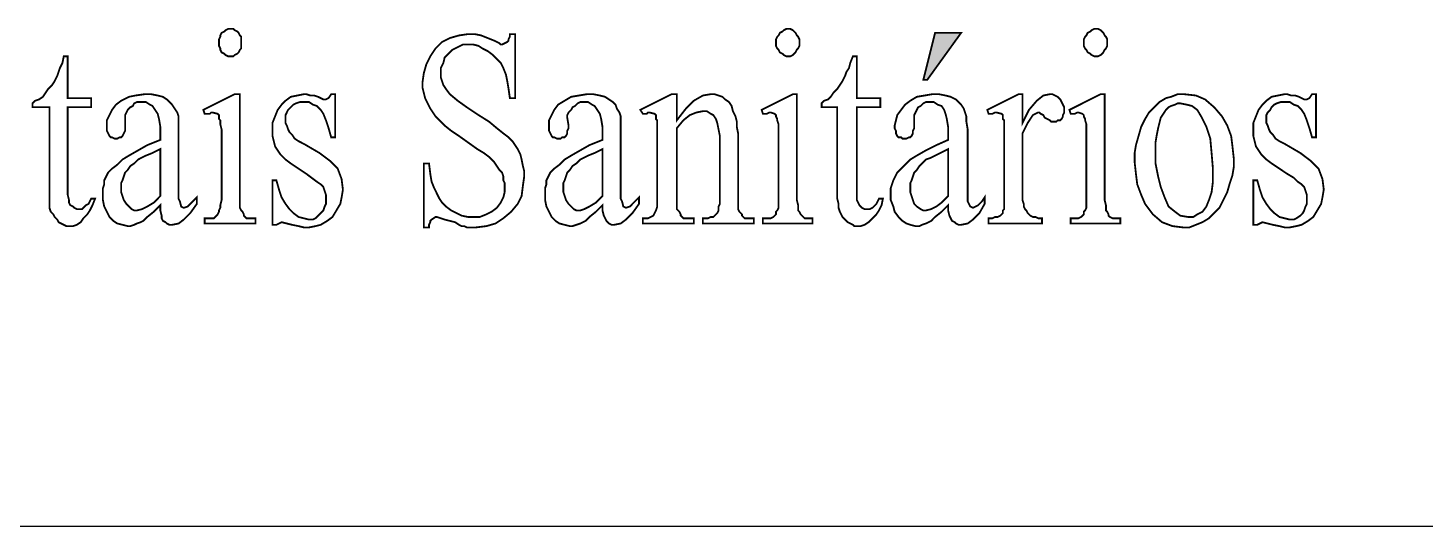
# Model space of a CAD drawing. Extents: x 15445 to 21745, y -5725 to 3185.
# Drawn here: x 17896.9 to 18382.6, y -4637.2 to -4464.3 of the extents above; entities that cross this region are included whole.
import ezdxf

# ---------------------------------------------------------------- set-up
doc = ezdxf.new("R2010")
doc.units = 0
doc.header["$LTSCALE"] = 200
doc.header["$MEASUREMENT"] = 0
doc.layers.add('FINA', color=7, linetype='CONTINUOUS')

msp = doc.modelspace()

# ---------------------------------------------------------------- linework, layer by layer
at = {"layer": 'FINA'}
msp.add_line((15978.776, -4637.171), (21594.776, -4637.171), dxfattribs=at)
at = {"layer": 'FINA', "const_width": 0.63}
for points in [[(17967.364, -4464.568), (17966.458, -4464.568), (17965.551, -4465.021), (17965.098, -4465.475), (17964.19, -4465.928), (17963.737, -4466.835), (17963.737, -4467.288), (17963.283, -4468.195), (17963.283, -4469.556), (17963.283, -4470.463), (17963.737, -4471.37), (17963.737, -4471.823), (17964.19, -4472.73), (17965.098, -4473.184), (17965.551, -4473.637), (17966.458, -4474.091), (17967.364, -4474.091), (17968.271, -4474.091), (17968.725, -4473.637), (17969.632, -4473.184), (17970.085, -4472.73), (17970.539, -4471.823), (17970.992, -4471.37), (17970.992, -4470.463), (17970.992, -4469.556), (17970.992, -4468.195), (17970.992, -4467.288), (17970.539, -4466.835), (17970.085, -4465.928), (17969.632, -4465.475), (17968.725, -4465.021), (17968.271, -4464.568), (17967.364, -4464.568)], [(18066.224, -4466.381), (18064.41, -4466.381), (18064.41, -4467.288), (18063.957, -4468.195), (18063.957, -4468.649), (18063.503, -4469.102), (18061.69, -4470.009), (18061.236, -4470.009), (18060.783, -4469.556), (18059.876, -4469.102), (18058.969, -4468.649), (18056.702, -4467.742), (18054.434, -4466.835), (18052.166, -4466.381), (18049.899, -4466.381), (18046.725, -4466.835), (18043.55, -4467.742), (18040.829, -4469.102), (18038.562, -4471.37), (18036.748, -4474.091), (18035.388, -4476.812), (18034.481, -4479.986), (18034.027, -4483.16), (18034.027, -4484.975), (18034.481, -4486.789), (18034.934, -4488.603), (18035.841, -4490.417), (18036.748, -4492.23), (18037.655, -4493.59), (18038.562, -4494.951), (18039.922, -4496.312), (18041.736, -4498.126), (18044.004, -4499.94), (18046.725, -4501.754), (18049.899, -4504.021), (18053.073, -4506.288), (18055.341, -4507.649), (18057.155, -4509.01), (18058.062, -4509.917), (18058.969, -4510.823), (18059.876, -4512.183), (18060.783, -4513.544), (18061.69, -4514.451), (18062.143, -4515.812), (18062.143, -4517.172), (18062.597, -4518.078), (18062.597, -4519.439), (18062.597, -4521.253), (18062.143, -4523.068), (18061.236, -4524.881), (18059.876, -4526.695), (18058.062, -4528.056), (18056.248, -4528.963), (18053.98, -4529.869), (18051.712, -4529.869), (18049.899, -4529.869), (18047.632, -4529.416), (18045.818, -4528.509), (18044.004, -4527.602), (18042.19, -4526.242), (18040.829, -4524.881), (18039.922, -4523.521), (18039.015, -4521.707), (18038.108, -4519.893), (18037.202, -4517.625), (18036.748, -4514.905), (18036.295, -4511.277), (18034.481, -4511.277), (18034.481, -4533.498), (18036.295, -4533.498), (18036.295, -4532.591), (18036.748, -4531.683), (18036.748, -4531.23), (18037.202, -4530.776), (18038.562, -4529.869), (18039.015, -4529.869), (18040.376, -4530.323), (18041.736, -4530.776), (18043.55, -4531.23), (18045.364, -4531.683), (18046.725, -4532.591), (18047.632, -4533.044), (18048.539, -4533.044), (18049.446, -4533.498), (18050.806, -4533.498), (18051.712, -4533.498), (18052.62, -4533.498), (18056.248, -4533.044), (18059.422, -4532.137), (18062.143, -4530.323), (18064.863, -4528.056), (18067.131, -4525.334), (18068.492, -4522.614), (18068.946, -4518.985), (18069.399, -4515.812), (18069.399, -4513.998), (18068.946, -4512.183), (18068.492, -4509.917), (18068.038, -4508.102), (18067.131, -4506.288), (18066.224, -4504.927), (18065.317, -4503.567), (18063.957, -4502.207), (18062.143, -4500.847), (18059.876, -4499.032), (18057.155, -4496.765), (18053.527, -4494.497), (18049.446, -4491.776), (18046.271, -4489.51), (18043.55, -4487.242), (18042.19, -4485.428), (18041.283, -4484.067), (18040.829, -4482.707), (18040.376, -4481.346), (18040.376, -4479.986), (18040.376, -4478.172), (18041.283, -4476.359), (18041.736, -4474.545), (18043.097, -4473.184), (18044.457, -4471.823), (18046.271, -4470.916), (18048.085, -4470.009), (18049.899, -4470.009), (18051.712, -4470.009), (18053.527, -4470.463), (18054.887, -4471.37), (18056.702, -4472.277), (18058.515, -4473.637), (18059.876, -4474.998), (18061.236, -4476.359), (18062.143, -4478.172), (18063.05, -4480.439), (18063.503, -4482.707), (18063.957, -4485.428), (18064.41, -4488.603), (18066.224, -4488.603), (18066.224, -4466.381)], [(18161.003, -4464.568), (18160.549, -4464.568), (18159.642, -4465.021), (18159.189, -4465.475), (18158.282, -4465.928), (18157.828, -4466.835), (18157.375, -4467.288), (18156.921, -4468.195), (18156.921, -4469.556), (18156.921, -4470.463), (18157.375, -4471.37), (18157.828, -4471.823), (18158.282, -4472.73), (18159.189, -4473.184), (18159.642, -4473.637), (18160.549, -4474.091), (18161.003, -4474.091), (18161.91, -4474.091), (18162.817, -4473.637), (18163.271, -4473.184), (18163.724, -4472.73), (18164.178, -4471.823), (18164.631, -4471.37), (18165.085, -4470.463), (18165.085, -4469.556), (18165.085, -4468.195), (18164.631, -4467.288), (18164.178, -4466.835), (18163.724, -4465.928), (18163.271, -4465.475), (18162.817, -4465.021), (18161.91, -4464.568), (18161.003, -4464.568)], [(18221.317, -4465.928), (18212.247, -4465.928), (18208.166, -4482.253), (18209.526, -4482.253), (18221.317, -4465.928)], [(18268.026, -4464.568), (18267.573, -4464.568), (18266.666, -4465.021), (18266.212, -4465.475), (18265.305, -4465.928), (18264.852, -4466.835), (18264.398, -4467.288), (18263.944, -4468.195), (18263.944, -4469.556), (18263.944, -4470.463), (18264.398, -4471.37), (18264.852, -4471.823), (18265.305, -4472.73), (18266.212, -4473.184), (18266.666, -4473.637), (18267.573, -4474.091), (18268.026, -4474.091), (18268.933, -4474.091), (18269.84, -4473.637), (18270.293, -4473.184), (18270.746, -4472.73), (18271.2, -4471.823), (18271.653, -4471.37), (18272.107, -4470.463), (18272.107, -4469.556), (18272.107, -4468.195), (18271.653, -4467.288), (18271.2, -4466.835), (18270.746, -4465.928), (18270.293, -4465.475), (18269.84, -4465.021), (18268.933, -4464.568), (18268.026, -4464.568)], [(17910.679, -4474.091), (17909.318, -4474.091), (17908.865, -4476.359), (17907.958, -4478.172), (17907.505, -4479.532), (17907.052, -4480.893), (17906.144, -4482.707), (17905.237, -4484.067), (17903.876, -4485.428), (17902.969, -4486.789), (17902.062, -4488.149), (17900.702, -4489.056), (17899.342, -4489.51), (17898.435, -4490.417), (17898.435, -4491.776), (17904.33, -4491.776), (17904.33, -4521.253), (17904.33, -4523.521), (17904.33, -4525.334), (17904.33, -4526.695), (17904.784, -4528.056), (17905.691, -4528.963), (17906.144, -4529.869), (17907.052, -4530.776), (17907.505, -4531.683), (17908.412, -4532.137), (17909.318, -4532.591), (17910.225, -4533.044), (17911.132, -4533.044), (17912.493, -4533.044), (17913.853, -4532.591), (17915.213, -4531.683), (17916.12, -4530.323), (17917.481, -4528.963), (17918.388, -4527.602), (17919.295, -4525.788), (17920.203, -4523.521), (17918.842, -4523.521), (17918.388, -4524.427), (17917.935, -4525.334), (17917.027, -4525.788), (17916.574, -4526.242), (17916.12, -4526.695), (17915.667, -4527.149), (17914.76, -4527.149), (17914.307, -4527.149), (17913.853, -4527.149), (17912.946, -4526.695), (17912.493, -4526.242), (17911.586, -4525.788), (17911.132, -4524.881), (17911.132, -4523.974), (17910.679, -4522.161), (17910.679, -4520.346), (17910.679, -4491.776), (17918.842, -4491.776), (17918.842, -4488.603), (17910.679, -4488.603), (17910.679, -4474.091)], [(18185.038, -4474.091), (18183.678, -4474.091), (18182.77, -4476.359), (18182.317, -4478.172), (18181.41, -4479.532), (18180.956, -4480.893), (18180.049, -4482.707), (18179.143, -4484.067), (18178.236, -4485.428), (18176.875, -4486.789), (18175.968, -4488.149), (18175.061, -4489.056), (18173.701, -4489.51), (18172.794, -4490.417), (18172.794, -4491.776), (18178.236, -4491.776), (18178.236, -4521.253), (18178.236, -4523.521), (18178.689, -4525.334), (18178.689, -4526.695), (18179.143, -4528.056), (18179.596, -4528.963), (18180.049, -4529.869), (18180.956, -4530.776), (18181.863, -4531.683), (18182.77, -4532.137), (18183.678, -4532.591), (18184.131, -4533.044), (18185.038, -4533.044), (18186.398, -4533.044), (18187.759, -4532.591), (18189.119, -4531.683), (18190.48, -4530.323), (18191.84, -4528.963), (18192.747, -4527.602), (18193.654, -4525.788), (18194.108, -4523.521), (18192.747, -4523.521), (18192.293, -4524.427), (18191.84, -4525.334), (18191.387, -4525.788), (18190.933, -4526.242), (18190.48, -4526.695), (18189.573, -4527.149), (18189.119, -4527.149), (18188.212, -4527.149), (18187.759, -4527.149), (18186.852, -4526.695), (18186.398, -4526.242), (18185.945, -4525.788), (18185.492, -4524.881), (18185.038, -4523.974), (18185.038, -4522.161), (18185.038, -4520.346), (18185.038, -4491.776), (18193.2, -4491.776), (18193.2, -4488.603), (18185.038, -4488.603), (18185.038, -4474.091)], [(17942.876, -4525.788), (17942.876, -4527.602), (17943.33, -4529.416), (17943.33, -4530.323), (17943.783, -4531.23), (17944.69, -4531.683), (17945.144, -4532.137), (17946.051, -4532.591), (17946.958, -4532.591), (17949.225, -4532.137), (17951.039, -4530.776), (17953.307, -4528.509), (17955.574, -4525.334), (17955.574, -4523.068), (17954.213, -4524.427), (17953.307, -4525.334), (17952.853, -4525.788), (17952.4, -4526.242), (17951.039, -4526.695), (17950.132, -4526.242), (17949.678, -4524.427), (17949.225, -4523.521), (17949.225, -4521.707), (17949.225, -4519.439), (17949.225, -4516.718), (17949.225, -4502.207), (17949.225, -4499.486), (17949.225, -4496.765), (17949.225, -4494.951), (17948.771, -4493.59), (17947.864, -4492.23), (17946.958, -4490.87), (17946.051, -4489.963), (17945.144, -4489.056), (17943.783, -4488.149), (17941.969, -4487.696), (17939.702, -4487.242), (17937.434, -4487.242), (17934.26, -4487.696), (17931.993, -4488.149), (17929.272, -4489.51), (17927.457, -4490.87), (17926.097, -4492.683), (17925.19, -4494.497), (17924.283, -4496.312), (17924.283, -4498.126), (17924.283, -4499.032), (17924.283, -4499.94), (17924.737, -4500.847), (17925.19, -4501.754), (17925.644, -4502.207), (17926.097, -4502.207), (17927.004, -4502.661), (17927.457, -4502.661), (17927.911, -4502.661), (17928.818, -4502.207), (17929.272, -4502.207), (17929.725, -4501.754), (17930.179, -4500.847), (17930.632, -4499.94), (17930.632, -4499.032), (17930.632, -4498.126), (17930.632, -4495.405), (17930.632, -4494.497), (17931.086, -4493.59), (17931.539, -4492.683), (17932.447, -4491.776), (17933.354, -4491.323), (17933.807, -4490.417), (17934.713, -4489.963), (17936.074, -4489.963), (17937.888, -4489.963), (17939.248, -4490.87), (17940.155, -4491.323), (17941.062, -4492.683), (17941.969, -4494.044), (17942.423, -4495.858), (17942.876, -4498.579), (17942.876, -4501.3), (17942.876, -4503.114), (17938.341, -4504.927), (17935.167, -4506.742), (17931.993, -4508.556), (17929.725, -4509.917), (17927.911, -4511.73), (17926.097, -4513.091), (17924.737, -4514.451), (17923.83, -4516.265), (17923.376, -4517.172), (17923.376, -4518.532), (17922.923, -4519.893), (17922.923, -4521.707), (17922.923, -4523.974), (17923.376, -4526.242), (17924.283, -4528.056), (17925.19, -4529.869), (17926.551, -4531.23), (17927.911, -4532.137), (17929.725, -4532.591), (17931.539, -4533.044), (17932.447, -4533.044), (17933.807, -4532.591), (17934.713, -4532.137), (17936.074, -4531.683), (17936.981, -4531.23), (17938.341, -4529.869), (17940.609, -4528.056), (17942.876, -4525.788)], [(17970.539, -4487.242), (17968.725, -4487.242), (17957.841, -4492.683), (17958.295, -4494.044), (17959.202, -4494.044), (17960.109, -4494.044), (17960.562, -4493.59), (17961.015, -4493.59), (17962.83, -4494.044), (17963.283, -4494.497), (17963.283, -4494.951), (17963.283, -4495.858), (17963.737, -4496.312), (17963.737, -4497.672), (17964.19, -4499.486), (17964.19, -4502.207), (17964.19, -4505.381), (17964.19, -4522.161), (17964.19, -4523.974), (17963.737, -4525.788), (17963.737, -4526.695), (17963.283, -4527.602), (17963.283, -4528.056), (17962.83, -4528.963), (17962.376, -4529.416), (17961.922, -4529.869), (17961.469, -4530.323), (17960.562, -4530.323), (17959.655, -4530.323), (17958.295, -4530.323), (17958.295, -4532.137), (17975.981, -4532.137), (17975.981, -4530.323), (17974.62, -4530.323), (17973.713, -4530.323), (17972.806, -4530.323), (17972.353, -4529.869), (17971.899, -4529.416), (17971.899, -4528.963), (17971.446, -4528.056), (17970.992, -4527.602), (17970.539, -4526.695), (17970.539, -4525.788), (17970.539, -4523.974), (17970.539, -4522.161), (17970.539, -4487.242)], [(18003.644, -4487.242), (18002.283, -4487.242), (18001.376, -4488.603), (18000.469, -4489.056), (18000.016, -4489.056), (17999.562, -4489.056), (17998.655, -4488.603), (17997.748, -4488.149), (17996.387, -4487.696), (17995.027, -4487.696), (17993.666, -4487.242), (17992.76, -4487.242), (17990.493, -4487.696), (17988.225, -4488.149), (17986.411, -4489.51), (17985.05, -4490.87), (17983.69, -4492.683), (17982.783, -4494.951), (17981.876, -4497.219), (17981.876, -4499.94), (17981.876, -4501.754), (17982.329, -4503.567), (17982.783, -4505.381), (17983.69, -4506.742), (17984.597, -4508.102), (17986.411, -4509.917), (17988.225, -4511.277), (17990.946, -4513.091), (17993.666, -4514.905), (17995.48, -4516.265), (17997.294, -4517.625), (17998.655, -4518.532), (17999.562, -4519.439), (18000.016, -4520.8), (18000.469, -4522.161), (18000.469, -4523.974), (18000.469, -4525.334), (18000.016, -4526.242), (17999.562, -4527.602), (17998.655, -4528.509), (17997.748, -4529.416), (17996.841, -4530.323), (17995.934, -4530.776), (17994.573, -4530.776), (17992.76, -4530.323), (17990.946, -4529.869), (17989.132, -4528.509), (17987.772, -4527.149), (17986.411, -4525.334), (17985.05, -4523.068), (17984.143, -4520.346), (17983.236, -4517.172), (17981.876, -4517.172), (17981.876, -4532.591), (17983.236, -4532.591), (17985.05, -4531.683), (17986.865, -4532.137), (17988.679, -4532.591), (17990.946, -4533.044), (17992.76, -4533.498), (17994.573, -4533.498), (17996.841, -4533.044), (17998.655, -4532.591), (18000.923, -4531.23), (18002.737, -4529.869), (18004.097, -4527.602), (18005.457, -4525.334), (18005.91, -4523.068), (18006.364, -4520.346), (18005.91, -4516.718), (18004.551, -4513.091), (18001.83, -4510.37), (17998.201, -4507.649), (17992.76, -4504.474), (17990.946, -4503.567), (17989.586, -4502.661), (17988.679, -4501.3), (17987.772, -4500.393), (17987.318, -4499.486), (17986.865, -4498.126), (17986.411, -4497.219), (17986.411, -4495.858), (17986.411, -4494.497), (17986.865, -4493.59), (17987.318, -4492.683), (17988.225, -4491.776), (17989.132, -4490.87), (17990.039, -4490.417), (17991.4, -4489.963), (17992.76, -4489.963), (17994.573, -4489.963), (17995.934, -4490.87), (17997.294, -4491.323), (17998.655, -4492.683), (17999.562, -4494.044), (18000.469, -4496.312), (18001.376, -4499.032), (18002.283, -4502.207), (18003.644, -4502.207), (18003.644, -4487.242)], [(18096.608, -4525.788), (18096.608, -4527.602), (18097.061, -4529.416), (18097.515, -4530.323), (18097.968, -4531.23), (18098.422, -4531.683), (18098.875, -4532.137), (18099.782, -4532.591), (18100.689, -4532.591), (18102.957, -4532.137), (18104.771, -4530.776), (18107.039, -4528.509), (18109.305, -4525.334), (18109.305, -4523.068), (18107.945, -4524.427), (18107.039, -4525.334), (18106.585, -4525.788), (18106.132, -4526.242), (18104.771, -4526.695), (18103.864, -4526.242), (18103.41, -4524.427), (18102.957, -4523.521), (18102.957, -4521.707), (18102.957, -4519.439), (18102.957, -4516.718), (18102.957, -4502.207), (18102.957, -4499.486), (18102.957, -4496.765), (18102.957, -4494.951), (18102.503, -4493.59), (18101.596, -4492.23), (18101.143, -4490.87), (18100.236, -4489.963), (18098.875, -4489.056), (18097.515, -4488.149), (18095.701, -4487.696), (18093.434, -4487.242), (18091.166, -4487.242), (18088.445, -4487.696), (18085.724, -4488.149), (18083.457, -4489.51), (18081.19, -4490.87), (18079.829, -4492.683), (18078.922, -4494.497), (18078.015, -4496.312), (18078.015, -4498.126), (18078.015, -4499.032), (18078.015, -4499.94), (18078.468, -4500.847), (18078.922, -4501.754), (18079.375, -4502.207), (18079.829, -4502.207), (18080.736, -4502.661), (18081.19, -4502.661), (18082.097, -4502.661), (18082.55, -4502.207), (18083.457, -4502.207), (18083.91, -4501.754), (18084.364, -4500.847), (18084.364, -4499.94), (18084.817, -4499.032), (18084.817, -4498.126), (18084.364, -4495.405), (18084.364, -4494.497), (18084.817, -4493.59), (18085.724, -4492.683), (18086.178, -4491.776), (18087.085, -4491.323), (18087.992, -4490.417), (18088.899, -4489.963), (18089.805, -4489.963), (18091.62, -4489.963), (18092.981, -4490.87), (18093.888, -4491.323), (18094.795, -4492.683), (18095.701, -4494.044), (18096.154, -4495.858), (18096.608, -4498.579), (18096.608, -4501.3), (18096.608, -4503.114), (18092.073, -4504.927), (18088.899, -4506.742), (18085.724, -4508.556), (18083.457, -4509.917), (18081.643, -4511.73), (18079.829, -4513.091), (18078.468, -4514.451), (18077.561, -4516.265), (18077.108, -4517.172), (18077.108, -4518.532), (18076.654, -4519.893), (18076.654, -4521.707), (18076.654, -4523.974), (18077.108, -4526.242), (18078.015, -4528.056), (18078.922, -4529.869), (18080.283, -4531.23), (18081.643, -4532.137), (18083.457, -4532.591), (18085.271, -4533.044), (18086.178, -4533.044), (18087.538, -4532.591), (18088.899, -4532.137), (18089.805, -4531.683), (18090.713, -4531.23), (18092.073, -4529.869), (18094.341, -4528.056), (18096.608, -4525.788)], [(18122.456, -4496.312), (18122.456, -4487.242), (18120.643, -4487.242), (18109.759, -4492.683), (18110.666, -4494.044), (18111.119, -4494.044), (18112.026, -4494.044), (18112.48, -4493.59), (18112.933, -4493.59), (18114.748, -4494.044), (18115.201, -4494.497), (18115.201, -4494.951), (18115.201, -4495.858), (18115.655, -4496.312), (18115.655, -4497.672), (18115.655, -4499.94), (18115.655, -4502.661), (18115.655, -4505.834), (18115.655, -4522.161), (18115.655, -4524.427), (18115.655, -4526.242), (18115.201, -4527.602), (18114.748, -4528.509), (18114.294, -4529.416), (18113.387, -4529.869), (18112.48, -4530.323), (18111.573, -4530.323), (18110.666, -4530.323), (18110.666, -4532.137), (18128.352, -4532.137), (18128.352, -4530.323), (18126.992, -4530.323), (18125.631, -4530.323), (18124.724, -4530.323), (18124.271, -4529.869), (18123.817, -4529.416), (18123.817, -4528.963), (18123.363, -4528.056), (18122.91, -4527.602), (18122.456, -4527.149), (18122.456, -4525.788), (18122.456, -4524.427), (18122.456, -4522.161), (18122.456, -4499.032), (18124.724, -4496.312), (18126.992, -4494.497), (18129.259, -4493.59), (18131.527, -4493.137), (18132.887, -4493.137), (18134.247, -4494.044), (18135.154, -4494.497), (18136.061, -4495.858), (18136.515, -4497.219), (18136.969, -4499.486), (18137.422, -4501.754), (18137.422, -4504.474), (18137.422, -4522.161), (18137.422, -4523.974), (18137.422, -4525.334), (18136.969, -4526.242), (18136.969, -4526.695), (18136.969, -4527.602), (18136.515, -4528.509), (18136.061, -4528.963), (18135.608, -4529.416), (18135.154, -4529.869), (18134.247, -4529.869), (18133.341, -4530.323), (18131.98, -4530.323), (18131.527, -4530.323), (18131.527, -4532.137), (18149.212, -4532.137), (18149.212, -4530.323), (18147.851, -4530.323), (18146.945, -4530.323), (18146.038, -4530.323), (18145.585, -4529.869), (18145.131, -4529.416), (18145.131, -4528.963), (18144.678, -4528.509), (18144.224, -4528.056), (18143.77, -4527.149), (18143.77, -4525.788), (18143.77, -4523.974), (18143.77, -4522.161), (18143.77, -4503.567), (18143.77, -4500.847), (18143.317, -4498.579), (18143.317, -4496.765), (18142.863, -4494.951), (18141.956, -4493.137), (18141.503, -4491.323), (18140.597, -4489.963), (18139.236, -4489.056), (18138.329, -4488.149), (18136.969, -4487.696), (18135.608, -4487.242), (18134.247, -4487.242), (18131.527, -4487.696), (18128.352, -4489.51), (18125.631, -4492.23), (18122.456, -4496.312)], [(18164.178, -4487.242), (18162.817, -4487.242), (18151.934, -4492.683), (18152.387, -4494.044), (18153.294, -4494.044), (18153.747, -4494.044), (18154.654, -4493.59), (18155.107, -4493.59), (18156.468, -4494.044), (18156.921, -4494.497), (18156.921, -4494.951), (18157.375, -4495.858), (18157.375, -4496.312), (18157.828, -4497.672), (18157.828, -4499.486), (18157.828, -4502.207), (18157.828, -4505.381), (18157.828, -4522.161), (18157.828, -4523.974), (18157.828, -4525.788), (18157.828, -4526.695), (18157.375, -4527.602), (18156.921, -4528.056), (18156.921, -4528.963), (18156.468, -4529.416), (18156.014, -4529.869), (18155.107, -4530.323), (18154.654, -4530.323), (18153.747, -4530.323), (18152.387, -4530.323), (18152.387, -4532.137), (18169.619, -4532.137), (18169.619, -4530.323), (18168.258, -4530.323), (18167.352, -4530.323), (18166.898, -4530.323), (18166.445, -4529.869), (18165.992, -4529.416), (18165.538, -4528.963), (18165.085, -4528.056), (18164.631, -4527.602), (18164.631, -4526.695), (18164.631, -4525.788), (18164.178, -4523.974), (18164.178, -4522.161), (18164.178, -4487.242)], [(18216.782, -4525.788), (18216.782, -4527.602), (18217.235, -4529.416), (18217.689, -4530.323), (18218.142, -4531.23), (18219.049, -4531.683), (18219.503, -4532.137), (18220.41, -4532.591), (18221.317, -4532.591), (18223.584, -4532.137), (18225.398, -4530.776), (18227.665, -4528.509), (18229.479, -4525.334), (18229.479, -4523.068), (18228.572, -4524.427), (18227.665, -4525.334), (18227.212, -4525.788), (18226.305, -4526.242), (18225.398, -4526.695), (18224.491, -4526.242), (18223.584, -4524.427), (18223.584, -4523.521), (18223.584, -4521.707), (18223.584, -4519.439), (18223.584, -4516.718), (18223.584, -4502.207), (18223.584, -4499.486), (18223.131, -4496.765), (18223.131, -4494.951), (18222.677, -4493.59), (18222.224, -4492.23), (18221.317, -4490.87), (18220.41, -4489.963), (18219.503, -4489.056), (18217.689, -4488.149), (18215.875, -4487.696), (18213.607, -4487.242), (18211.34, -4487.242), (18208.619, -4487.696), (18205.898, -4488.149), (18203.631, -4489.51), (18201.817, -4490.87), (18200.456, -4492.683), (18199.096, -4494.497), (18198.643, -4496.312), (18198.189, -4498.126), (18198.189, -4499.032), (18198.643, -4499.94), (18198.643, -4500.847), (18199.096, -4501.754), (18199.549, -4502.207), (18200.456, -4502.207), (18200.91, -4502.661), (18201.817, -4502.661), (18202.27, -4502.661), (18203.177, -4502.207), (18203.631, -4502.207), (18204.084, -4501.754), (18204.538, -4500.847), (18204.538, -4499.94), (18204.991, -4499.032), (18204.991, -4498.126), (18204.991, -4495.405), (18204.991, -4494.497), (18205.445, -4493.59), (18205.898, -4492.683), (18206.352, -4491.776), (18207.259, -4491.323), (18208.166, -4490.417), (18209.073, -4489.963), (18210.433, -4489.963), (18211.794, -4489.963), (18213.154, -4490.87), (18214.514, -4491.323), (18215.421, -4492.683), (18215.875, -4494.044), (18216.328, -4495.858), (18216.782, -4498.579), (18216.782, -4501.3), (18216.782, -4503.114), (18212.7, -4504.927), (18209.073, -4506.742), (18205.898, -4508.556), (18203.631, -4509.917), (18201.817, -4511.73), (18200.456, -4513.091), (18199.096, -4514.451), (18198.189, -4516.265), (18197.736, -4517.172), (18197.282, -4518.532), (18196.829, -4519.893), (18196.829, -4521.707), (18196.829, -4523.974), (18197.736, -4526.242), (18198.189, -4528.056), (18199.549, -4529.869), (18200.91, -4531.23), (18202.27, -4532.137), (18203.631, -4532.591), (18205.445, -4533.044), (18206.805, -4533.044), (18207.712, -4532.591), (18209.073, -4532.137), (18209.98, -4531.683), (18210.887, -4531.23), (18212.247, -4529.869), (18214.514, -4528.056), (18216.782, -4525.788)], [(18242.631, -4487.242), (18241.27, -4487.242), (18230.386, -4492.683), (18230.84, -4494.044), (18231.747, -4494.044), (18232.2, -4494.044), (18233.107, -4493.59), (18233.561, -4493.59), (18235.375, -4494.044), (18235.828, -4494.497), (18235.828, -4494.951), (18235.828, -4495.858), (18236.282, -4496.312), (18236.282, -4497.219), (18236.282, -4499.486), (18236.282, -4502.207), (18236.282, -4505.381), (18236.282, -4522.161), (18236.282, -4523.974), (18236.282, -4525.334), (18236.282, -4526.242), (18236.282, -4527.149), (18235.828, -4527.602), (18235.828, -4528.509), (18235.375, -4528.963), (18234.921, -4529.416), (18234.014, -4529.869), (18233.107, -4529.869), (18232.2, -4530.323), (18230.84, -4530.323), (18230.84, -4532.137), (18249.433, -4532.137), (18249.433, -4530.323), (18248.072, -4530.323), (18247.165, -4529.869), (18246.258, -4529.869), (18245.351, -4529.416), (18244.898, -4528.963), (18244.445, -4528.509), (18243.991, -4527.602), (18243.538, -4527.149), (18243.084, -4526.242), (18243.084, -4525.334), (18242.631, -4523.974), (18242.631, -4522.161), (18242.631, -4500.847), (18243.538, -4499.032), (18244.445, -4497.219), (18245.351, -4495.858), (18246.258, -4494.497), (18248.072, -4493.59), (18248.526, -4493.59), (18248.979, -4494.044), (18249.886, -4494.497), (18250.34, -4495.405), (18251.246, -4495.858), (18252.154, -4496.312), (18252.607, -4496.765), (18253.514, -4496.765), (18254.422, -4496.765), (18254.875, -4496.312), (18255.782, -4496.312), (18256.236, -4495.858), (18256.689, -4494.951), (18256.689, -4494.497), (18257.142, -4493.59), (18257.142, -4492.683), (18257.142, -4491.776), (18256.689, -4490.87), (18256.236, -4489.963), (18255.782, -4489.056), (18254.875, -4488.149), (18253.968, -4487.696), (18253.061, -4487.242), (18252.154, -4487.242), (18249.886, -4487.696), (18247.619, -4489.51), (18244.898, -4492.683), (18242.631, -4497.219), (18242.631, -4487.242)], [(18271.2, -4487.242), (18269.84, -4487.242), (18258.956, -4492.683), (18259.409, -4494.044), (18260.316, -4494.044), (18260.77, -4494.044), (18261.677, -4493.59), (18262.13, -4493.59), (18263.491, -4494.044), (18263.944, -4494.497), (18263.944, -4494.951), (18264.398, -4495.858), (18264.398, -4496.312), (18264.852, -4497.672), (18264.852, -4499.486), (18264.852, -4502.207), (18264.852, -4505.381), (18264.852, -4522.161), (18264.852, -4523.974), (18264.852, -4525.788), (18264.852, -4526.695), (18264.398, -4527.602), (18263.944, -4528.056), (18263.944, -4528.963), (18263.491, -4529.416), (18263.037, -4529.869), (18262.13, -4530.323), (18261.677, -4530.323), (18260.77, -4530.323), (18259.409, -4530.323), (18259.409, -4532.137), (18276.642, -4532.137), (18276.642, -4530.323), (18275.282, -4530.323), (18274.374, -4530.323), (18273.921, -4530.323), (18273.014, -4529.869), (18272.56, -4529.416), (18272.56, -4528.963), (18272.107, -4528.056), (18271.653, -4527.602), (18271.653, -4526.695), (18271.653, -4525.788), (18271.2, -4523.974), (18271.2, -4522.161), (18271.2, -4487.242)], [(18298.862, -4487.242), (18296.595, -4487.242), (18294.328, -4488.149), (18292.514, -4488.603), (18290.247, -4489.963), (18288.433, -4491.776), (18286.619, -4493.59), (18285.258, -4495.858), (18283.897, -4498.579), (18282.991, -4501.754), (18282.084, -4504.927), (18281.631, -4507.649), (18281.631, -4510.823), (18282.084, -4514.905), (18282.537, -4518.532), (18283.897, -4522.161), (18285.258, -4525.334), (18287.98, -4528.963), (18291.154, -4531.683), (18294.782, -4533.044), (18298.409, -4533.498), (18300.677, -4533.498), (18302.944, -4532.591), (18305.212, -4531.683), (18307.479, -4530.323), (18309.292, -4528.509), (18311.107, -4526.695), (18312.468, -4523.974), (18313.828, -4521.253), (18314.735, -4518.078), (18315.642, -4515.358), (18316.095, -4512.637), (18316.095, -4509.463), (18315.642, -4505.381), (18315.188, -4501.754), (18313.828, -4498.126), (18312.014, -4494.951), (18309.292, -4491.776), (18306.119, -4489.056), (18302.944, -4487.696), (18298.862, -4487.242)], [(18344.665, -4487.242), (18343.304, -4487.242), (18342.397, -4488.603), (18341.49, -4489.056), (18341.037, -4489.056), (18340.584, -4489.056), (18339.677, -4488.603), (18338.77, -4488.149), (18337.409, -4487.696), (18336.049, -4487.696), (18334.689, -4487.242), (18333.781, -4487.242), (18331.514, -4487.696), (18329.246, -4488.149), (18327.433, -4489.51), (18326.072, -4490.87), (18324.712, -4492.683), (18323.805, -4494.951), (18322.898, -4497.219), (18322.898, -4499.94), (18322.898, -4501.754), (18323.351, -4503.567), (18323.805, -4505.381), (18324.712, -4506.742), (18325.619, -4508.102), (18327.433, -4509.917), (18329.246, -4511.277), (18331.967, -4513.091), (18334.689, -4514.905), (18336.956, -4516.265), (18338.316, -4517.625), (18339.677, -4518.532), (18340.584, -4519.439), (18341.037, -4520.8), (18341.49, -4522.161), (18341.49, -4523.974), (18341.49, -4525.334), (18341.037, -4526.242), (18340.584, -4527.602), (18340.13, -4528.509), (18339.223, -4529.416), (18337.863, -4530.323), (18336.956, -4530.776), (18335.595, -4530.776), (18333.781, -4530.323), (18331.967, -4529.869), (18330.153, -4528.509), (18328.793, -4527.149), (18327.433, -4525.334), (18326.072, -4523.068), (18325.165, -4520.346), (18324.258, -4517.172), (18322.898, -4517.172), (18322.898, -4532.591), (18324.258, -4532.591), (18326.072, -4531.683), (18327.886, -4532.137), (18329.699, -4532.591), (18331.967, -4533.044), (18333.781, -4533.498), (18335.595, -4533.498), (18337.863, -4533.044), (18339.677, -4532.591), (18341.944, -4531.23), (18343.758, -4529.869), (18345.119, -4527.602), (18346.479, -4525.334), (18346.933, -4523.068), (18347.386, -4520.346), (18346.933, -4516.718), (18345.572, -4513.091), (18342.851, -4510.37), (18339.223, -4507.649), (18333.781, -4504.474), (18331.967, -4503.567), (18330.607, -4502.661), (18329.699, -4501.3), (18328.793, -4500.393), (18328.339, -4499.486), (18327.886, -4498.126), (18327.433, -4497.219), (18327.433, -4495.858), (18327.433, -4494.497), (18327.886, -4493.59), (18328.793, -4492.683), (18329.246, -4491.776), (18330.153, -4490.87), (18331.06, -4490.417), (18332.421, -4489.963), (18333.781, -4489.963), (18335.595, -4489.963), (18336.956, -4490.87), (18338.316, -4491.323), (18339.677, -4492.683), (18340.584, -4494.044), (18341.49, -4496.312), (18342.397, -4499.032), (18343.304, -4502.207), (18344.665, -4502.207), (18344.665, -4487.242)], [(18297.502, -4490.417), (18299.77, -4490.87), (18301.584, -4491.323), (18303.397, -4492.683), (18304.758, -4494.951), (18306.572, -4498.579), (18307.933, -4502.661), (18308.386, -4507.649), (18308.839, -4513.091), (18308.839, -4517.625), (18308.386, -4521.253), (18307.479, -4523.974), (18306.572, -4526.242), (18305.212, -4528.056), (18303.397, -4528.963), (18302.038, -4529.869), (18300.223, -4529.869), (18297.502, -4529.416), (18295.688, -4528.056), (18293.421, -4526.242), (18292.061, -4523.068), (18290.7, -4519.439), (18289.793, -4515.812), (18288.887, -4511.277), (18288.887, -4506.742), (18288.887, -4504.021), (18289.34, -4501.3), (18289.793, -4499.032), (18290.247, -4497.219), (18290.7, -4495.405), (18291.607, -4494.044), (18292.514, -4492.683), (18293.421, -4491.776), (18294.328, -4491.323), (18295.688, -4490.87), (18296.595, -4490.417), (18297.502, -4490.417)], [(17942.876, -4522.614), (17940.609, -4524.881), (17938.341, -4526.242), (17936.527, -4527.149), (17934.713, -4527.602), (17933.807, -4527.602), (17932.9, -4527.149), (17931.993, -4526.242), (17931.086, -4525.334), (17930.179, -4523.974), (17929.725, -4522.614), (17929.272, -4521.253), (17929.272, -4519.439), (17929.272, -4518.078), (17929.725, -4517.172), (17930.179, -4515.812), (17930.632, -4514.451), (17931.539, -4513.544), (17932.447, -4512.183), (17933.807, -4511.277), (17935.167, -4509.917), (17936.074, -4509.463), (17937.888, -4508.556), (17940.155, -4507.649), (17942.876, -4506.288), (17942.876, -4522.614)], [(18096.608, -4522.614), (18094.341, -4524.881), (18092.073, -4526.242), (18090.259, -4527.149), (18088.899, -4527.602), (18087.538, -4527.602), (18086.631, -4527.149), (18085.724, -4526.242), (18084.817, -4525.334), (18083.91, -4523.974), (18083.457, -4522.614), (18083.004, -4521.253), (18083.004, -4519.439), (18083.004, -4518.078), (18083.457, -4517.172), (18083.91, -4515.812), (18084.364, -4514.451), (18085.271, -4513.544), (18086.178, -4512.183), (18087.538, -4511.277), (18088.899, -4509.917), (18089.805, -4509.463), (18091.62, -4508.556), (18093.888, -4507.649), (18096.608, -4506.288), (18096.608, -4522.614)], [(18216.782, -4522.614), (18214.514, -4524.881), (18212.7, -4526.242), (18210.887, -4527.149), (18209.073, -4527.602), (18208.166, -4527.602), (18207.259, -4527.149), (18205.898, -4526.242), (18204.991, -4525.334), (18204.538, -4523.974), (18204.084, -4522.614), (18203.631, -4521.253), (18203.631, -4519.439), (18203.631, -4518.078), (18204.084, -4517.172), (18204.538, -4515.812), (18204.991, -4514.451), (18205.898, -4513.544), (18206.805, -4512.183), (18207.712, -4511.277), (18209.073, -4509.917), (18210.433, -4509.463), (18212.247, -4508.556), (18214.061, -4507.649), (18216.782, -4506.288), (18216.782, -4522.614)]]:
    msp.add_lwpolyline(points, dxfattribs=at)
at = {"layer": 'FINA'}
msp.add_solid([(18221.317, -4465.928), (18212.247, -4465.928), (18209.526, -4482.253), (18208.166, -4482.253)], dxfattribs=at)

doc.saveas('drawing.dxf')
